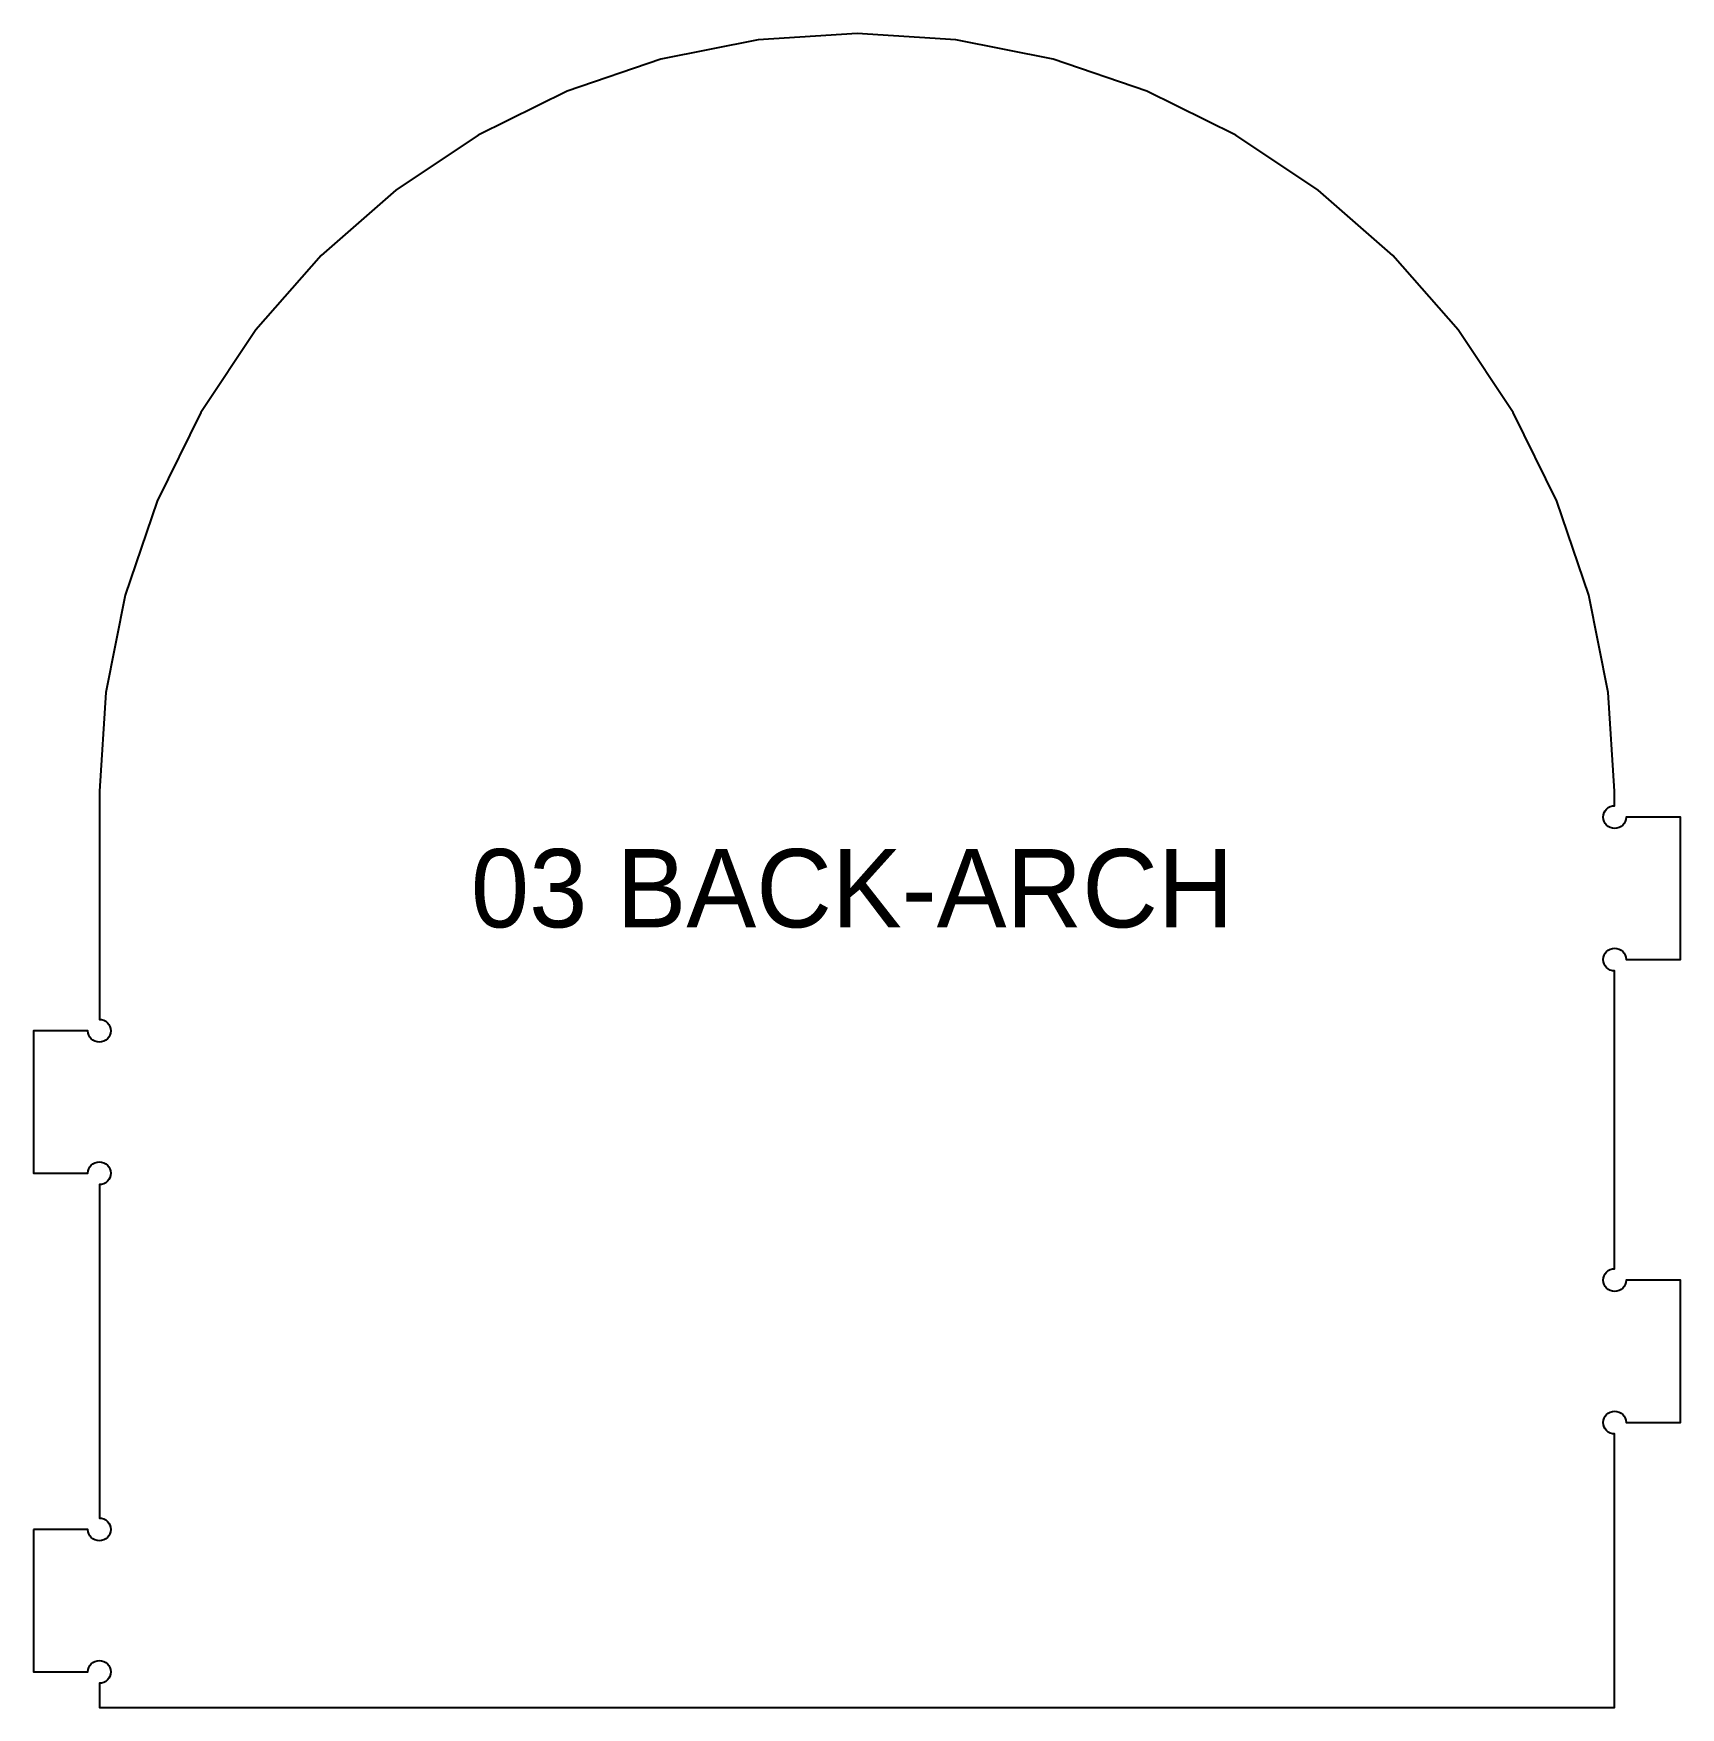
# Model space of a CAD drawing. Header units: millimetres. Extents: x 0 to 462, y 0 to 470.
import ezdxf
from ezdxf.enums import TextEntityAlignment as Align

# ---------------------------------------------------------------- set-up
doc = ezdxf.new("R2010")
doc.units = ezdxf.units.MM
doc.layers.add('CUT', color=1, linetype='Continuous')
doc.layers.add('ENGRAVE-LABEL', color=3, linetype='Continuous')

msp = doc.modelspace()

# ---------------------------------------------------------------- linework, layer by layer
at = {"layer": 'CUT'}
msp.add_lwpolyline([(0, 50), (0, 10), (15.3, 10, -2.41421356), (18.5, 6.8), (18.5, 0), (444, 0), (444, 76.8, -2.41421356), (447.2, 80), (462.5, 80), (462.5, 120), (447.2, 120, -2.41421356), (444, 123.2), (444, 206.8, -2.41421356), (447.2, 210), (462.5, 210), (462.5, 250), (447.2, 250, -2.41421356), (444, 253.2), (444, 257.25), (442.1799, 285.0194), (436.7507, 312.3138), (427.8054, 338.6659), (415.4969, 363.625), (400.0359, 386.764), (381.687, 407.687), (360.764, 426.0359), (337.625, 441.4969), (312.6659, 453.8054), (286.3138, 462.7507), (259.0194, 468.1799), (231.25, 470), (203.4806, 468.1799), (176.1862, 462.7507), (149.8341, 453.8054), (124.875, 441.4969), (101.736, 426.0359), (80.813, 407.687), (62.4641, 386.764), (47.0031, 363.625), (34.6946, 338.6659), (25.7493, 312.3138), (20.3201, 285.0194), (18.5, 257.25), (18.5, 193.2, -2.41421356), (15.3, 190), (0, 190), (0, 150), (15.3, 150, -2.41421356), (18.5, 146.8), (18.5, 53.2, -2.41421356), (15.3, 50)], format="xyb", close=True, dxfattribs=at)

# ---------------------------------------------------------------- texts
at = {"layer": 'ENGRAVE-LABEL'}
msp.add_text('03 BACK-ARCH', height=22, dxfattribs=at).set_placement((229.8965, 230.0329), align=Align.MIDDLE_CENTER)

doc.saveas('drawing.dxf')
